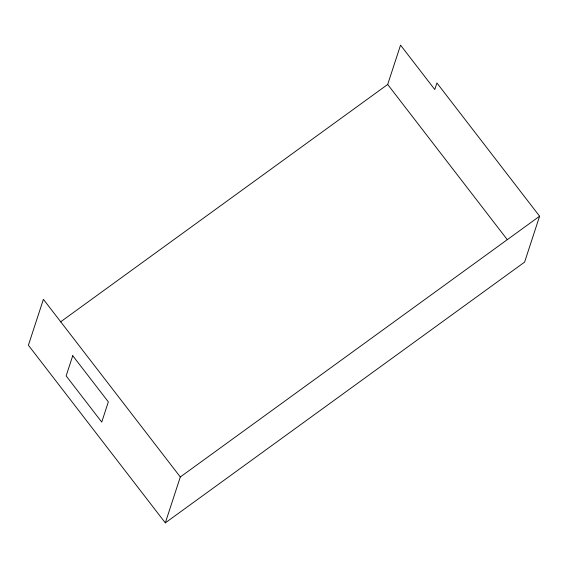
<?xml version="1.0" encoding="UTF-8"?>
<svg xmlns="http://www.w3.org/2000/svg" width="568" height="568" viewBox="0 0 568 568"><rect width="100%" height="100%" fill="white"/><g stroke="black" fill="none" stroke-linecap="round" stroke-linejoin="round"><path stroke-width="0.85" d="M180.312 476.978L43.402 299.329L28.4 345.23L165.309 522.88L180.312 476.978L539.6 216.216L436.92 82.978L434.776 89.538L400.546 45.12L387.688 84.462L60.478 321.942M539.6 216.216L524.598 262.111L165.309 522.88M387.688 84.462L507.281 239.646M72.747 355.703L66.144 375.902L101.736 422.088L108.339 401.895L72.747 355.703"/></g></svg>
